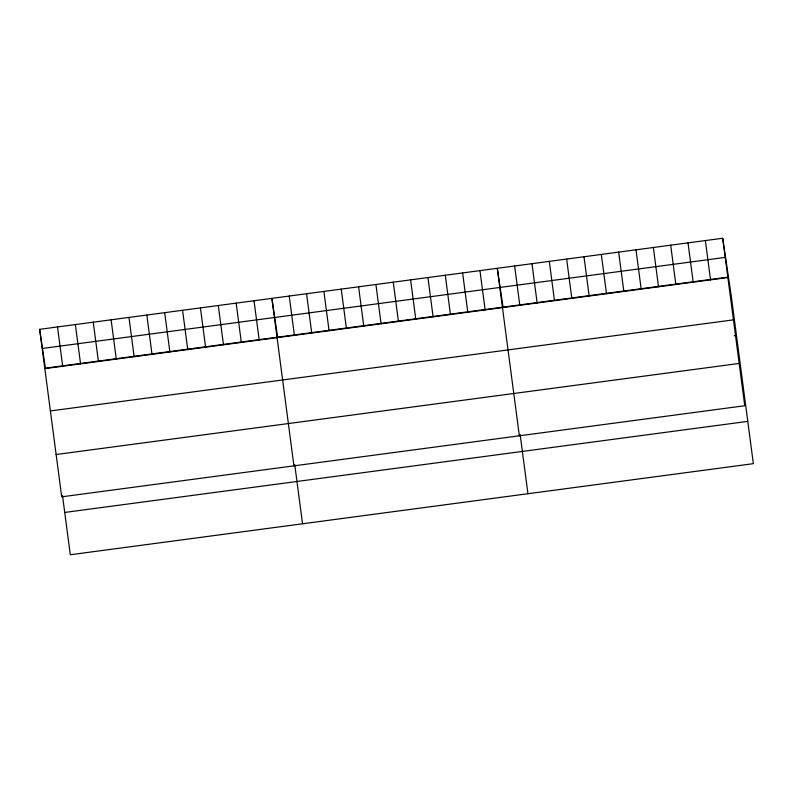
<?xml version="1.0" encoding="UTF-8"?>
<svg xmlns="http://www.w3.org/2000/svg" width="793" height="793" viewBox="0 0 793 793"><rect width="100%" height="100%" fill="white"/><g stroke="black" fill="none" stroke-linecap="round" stroke-linejoin="round"><path stroke-width="1.19" d="M722.701 238.247L744.746 405.738L61.705 496.824L39.65 329.333L722.701 238.247L731.295 296.176L753.35 463.667L70.299 554.753L62.498 495.496M42.485 348.444L725.536 257.368M728.46 277.064L45.409 368.14L39.65 329.333M44.824 368.626L727.875 277.55M50.395 410.933L733.446 319.857M734.159 335.786L736.469 335.479M56.134 454.518L739.175 363.442M64.729 512.447L747.779 421.37M503.059 307.119L497.29 268.312L519.346 435.803M277.649 337.174L271.89 298.366L293.935 465.858M705.364 240.566L710.538 279.86M688.017 242.876L693.191 282.169M670.68 245.186L675.854 284.489M653.343 247.495L658.517 286.798M636.006 249.815L641.18 289.108M618.669 252.124L623.843 291.418M601.322 254.434L606.496 293.737M583.985 256.744L589.159 296.047M566.648 259.063L571.822 298.356M549.311 261.373L554.485 300.666M531.974 263.682L537.148 302.985M514.627 265.992L519.802 305.295M520.139 434.475L527.94 493.722M479.953 270.621L485.128 309.914M462.616 272.931L467.791 312.234M445.279 275.24L450.454 314.543M427.933 277.55L433.107 316.853M410.596 279.87L415.77 319.163M393.259 282.179L398.433 321.472M375.922 284.489L381.096 323.792M358.585 286.798L363.759 326.101M341.238 289.118L346.412 328.411M323.901 291.428L329.075 330.721M306.564 293.737L311.738 333.04M289.227 296.047L294.401 335.35M294.738 464.529L302.539 523.786M254.018 300.745L259.192 340.038M236.155 303.124L241.33 342.427M218.293 305.513L223.467 344.806M200.431 307.892L205.605 347.185M182.568 310.271L187.743 349.574M164.696 312.66L169.871 351.953M146.834 315.039L152.008 354.332M128.972 317.418L134.146 356.721M111.109 319.797L116.284 359.1M93.247 322.186L98.421 361.479M75.375 324.565L80.549 363.868M57.512 326.944L62.687 366.247"/></g></svg>
